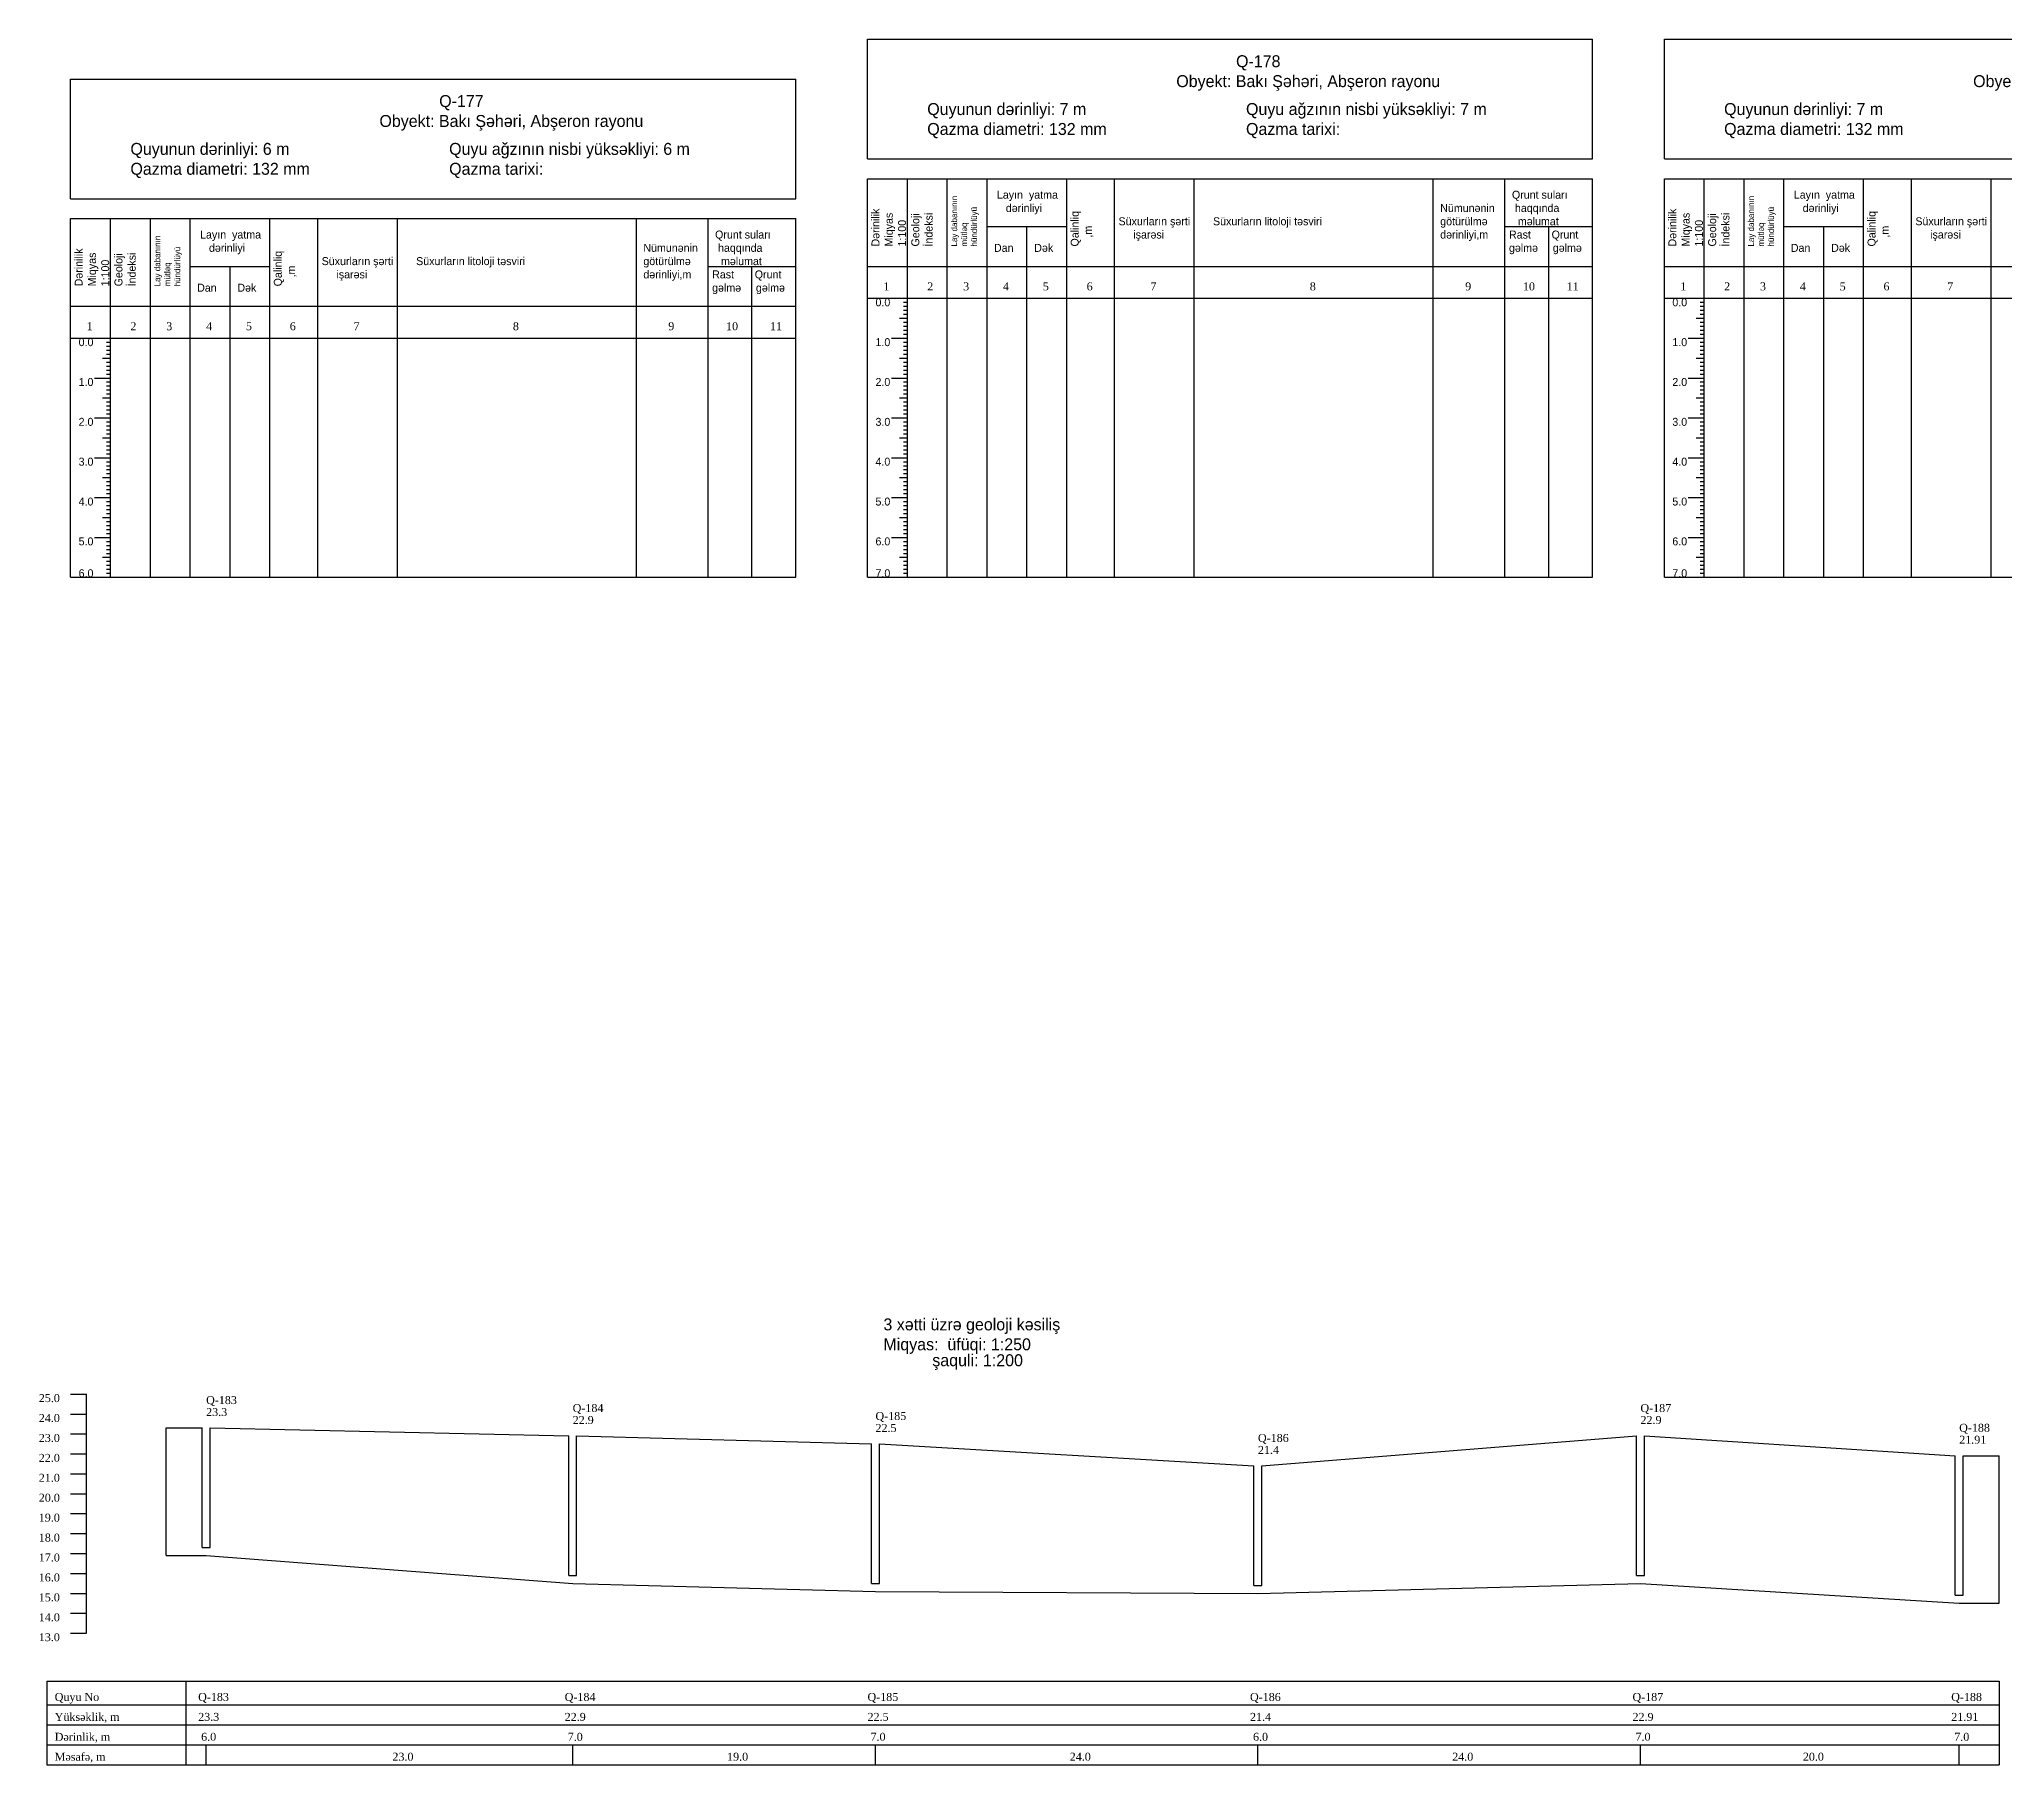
# Model space of a CAD drawing. Header units: metres. Extents: x -12 to 2972, y -38 to 395.
# Drawn here: x 782.1 to 1275.4, y -38 to 395 of the extents above; entities that cross this region are included whole.
import ezdxf

# ---------------------------------------------------------------- set-up
doc = ezdxf.new("R2010")
doc.units = ezdxf.units.M
doc.styles.add('TimesNewRoman', font='TimesNewRoman')

msp = doc.modelspace()

# ---------------------------------------------------------------- linework, layer by layer
at = {"color": 7}
for p, q in [((990, 395), (1172, 395)), ((990, 365), (990, 395)), ((1172, 365), (1172, 395)), ((1190, 395), (1372, 395)), ((1190, 365), (1190, 395)), ((790, 385), (972, 385)), ((790, 355), (790, 385)), ((972, 355), (972, 385)), ((990, 365), (1172, 365)), ((1190, 365), (1372, 365)), ((990, 360), (1172, 360)), ((990, 260), (990, 360)), ((1000, 330), (1000, 360)), ((1010, 260), (1010, 360)), ((1020, 260), (1020, 360)), ((1040, 260), (1040, 360)), ((1052, 260), (1052, 360)), ((1072, 260), (1072, 360)), ((1132, 260), (1132, 360)), ((1150, 260), (1150, 360)), ((1172, 260), (1172, 360)), ((1172, 260), (1172, 360)), ((1190, 360), (1372, 360)), ((1190, 260), (1190, 360)), ((1200, 330), (1200, 360)), ((1210, 260), (1210, 360)), ((1220, 260), (1220, 360)), ((1240, 260), (1240, 360)), ((1252, 260), (1252, 360)), ((1272, 260), (1272, 360)), ((790, 355), (972, 355)), ((790, 350), (972, 350)), ((790, 260), (790, 350)), ((800, 320), (800, 350)), ((810, 260), (810, 350)), ((820, 260), (820, 350)), ((840, 260), (840, 350)), ((852, 260), (852, 350)), ((872, 260), (872, 350)), ((932, 260), (932, 350)), ((950, 260), (950, 350)), ((972, 260), (972, 350)), ((972, 260), (972, 350)), ((1020, 348), (1040, 348)), ((1030, 260), (1030, 348)), ((1150, 348), (1172, 348)), ((1161, 260), (1161, 348)), ((1220, 348), (1240, 348)), ((1230, 260), (1230, 348)), ((820, 338), (840, 338)), ((830, 260), (830, 338)), ((950, 338), (972, 338)), ((961, 260), (961, 338)), ((990, 338), (1172, 338)), ((1190, 338), (1372, 338)), ((790, 328), (972, 328)), ((990, 330), (1172, 330)), ((1190, 330), (1372, 330)), ((790, 320), (972, 320)), ((790, 260), (972, 260)), ((990, 260), (1172, 260)), ((1190, 260), (1372, 260)), ((790, 55), (794, 55)), ((794, -5), (794, 55)), ((790, 50), (794, 50)), ((790, 45), (794, 45)), ((825, 46.5), (915, 44.5)), ((917, 44.5), (991, 42.5)), ((1089, 37), (1183, 44.5)), ((1185, 44.5), (1263, 39.55)), ((790, 40), (794, 40)), ((993, 42.5), (1087, 37)), ((790, 35), (794, 35)), ((790, 30), (794, 30)), ((790, 25), (794, 25)), ((790, 20), (794, 20)), ((790, 15), (794, 15)), ((790, 10), (794, 10)), ((824, 14.5), (916, 7.5)), ((790, 5), (794, 5)), ((916, 7.5), (992, 5.5)), ((992, 5.5), (1088, 5)), ((1088, 5), (1184, 7.5)), ((1184, 7.5), (1264, 2.55)), ((790, 0), (794, 0)), ((790, -5), (794, -5))]:
    msp.add_line(p, q, dxfattribs=at)
for p, q in [((996, 330), (1000, 330)), ((999, 329), (1000, 329)), ((999, 328), (1000, 328)), ((999, 327), (1000, 327)), ((999, 326), (1000, 326)), ((1000, 260), (1000, 330)), ((1196, 330), (1200, 330)), ((1199, 329), (1200, 329)), ((1199, 328), (1200, 328)), ((1199, 327), (1200, 327)), ((1199, 326), (1200, 326)), ((1200, 260), (1200, 330)), ((998, 325), (1000, 325)), ((999, 324), (1000, 324)), ((999, 323), (1000, 323)), ((999, 322), (1000, 322)), ((999, 321), (1000, 321)), ((1198, 325), (1200, 325)), ((1199, 324), (1200, 324)), ((1199, 323), (1200, 323)), ((1199, 322), (1200, 322)), ((1199, 321), (1200, 321)), ((796, 320), (800, 320)), ((799, 319), (800, 319)), ((799, 318), (800, 318)), ((799, 317), (800, 317)), ((799, 316), (800, 316)), ((800, 260), (800, 320)), ((996, 320), (1000, 320)), ((999, 319), (1000, 319)), ((999, 318), (1000, 318)), ((999, 317), (1000, 317)), ((999, 316), (1000, 316)), ((1196, 320), (1200, 320)), ((1199, 319), (1200, 319)), ((1199, 318), (1200, 318)), ((1199, 317), (1200, 317)), ((1199, 316), (1200, 316)), ((798, 315), (800, 315)), ((799, 314), (800, 314)), ((799, 313), (800, 313)), ((799, 312), (800, 312)), ((799, 311), (800, 311)), ((998, 315), (1000, 315)), ((999, 314), (1000, 314)), ((999, 313), (1000, 313)), ((999, 312), (1000, 312)), ((999, 311), (1000, 311)), ((1198, 315), (1200, 315)), ((1199, 314), (1200, 314)), ((1199, 313), (1200, 313)), ((1199, 312), (1200, 312)), ((1199, 311), (1200, 311)), ((796, 310), (800, 310)), ((799, 309), (800, 309)), ((799, 308), (800, 308)), ((799, 307), (800, 307)), ((799, 306), (800, 306)), ((996, 310), (1000, 310)), ((999, 309), (1000, 309)), ((999, 308), (1000, 308)), ((999, 307), (1000, 307)), ((999, 306), (1000, 306)), ((1196, 310), (1200, 310)), ((1199, 309), (1200, 309)), ((1199, 308), (1200, 308)), ((1199, 307), (1200, 307)), ((1199, 306), (1200, 306)), ((798, 305), (800, 305)), ((799, 304), (800, 304)), ((799, 303), (800, 303)), ((799, 302), (800, 302)), ((799, 301), (800, 301)), ((998, 305), (1000, 305)), ((999, 304), (1000, 304)), ((999, 303), (1000, 303)), ((999, 302), (1000, 302)), ((999, 301), (1000, 301)), ((1198, 305), (1200, 305)), ((1199, 304), (1200, 304)), ((1199, 303), (1200, 303)), ((1199, 302), (1200, 302)), ((1199, 301), (1200, 301)), ((796, 300), (800, 300)), ((799, 299), (800, 299)), ((799, 298), (800, 298)), ((799, 297), (800, 297)), ((799, 296), (800, 296)), ((996, 300), (1000, 300)), ((999, 299), (1000, 299)), ((999, 298), (1000, 298)), ((999, 297), (1000, 297)), ((999, 296), (1000, 296)), ((1196, 300), (1200, 300)), ((1199, 299), (1200, 299)), ((1199, 298), (1200, 298)), ((1199, 297), (1200, 297)), ((1199, 296), (1200, 296)), ((798, 295), (800, 295)), ((799, 294), (800, 294)), ((799, 293), (800, 293)), ((799, 292), (800, 292)), ((998, 295), (1000, 295)), ((999, 294), (1000, 294)), ((999, 293), (1000, 293)), ((999, 292), (1000, 292)), ((1198, 295), (1200, 295)), ((1199, 294), (1200, 294)), ((1199, 293), (1200, 293)), ((1199, 292), (1200, 292)), ((796, 290), (800, 290)), ((799, 291), (800, 291)), ((799, 289), (800, 289)), ((799, 288), (800, 288)), ((799, 287), (800, 287)), ((996, 290), (1000, 290)), ((999, 291), (1000, 291)), ((999, 289), (1000, 289)), ((999, 288), (1000, 288)), ((999, 287), (1000, 287)), ((1196, 290), (1200, 290)), ((1199, 291), (1200, 291)), ((1199, 289), (1200, 289)), ((1199, 288), (1200, 288)), ((1199, 287), (1200, 287)), ((798, 285), (800, 285)), ((799, 286), (800, 286)), ((799, 284), (800, 284)), ((799, 283), (800, 283)), ((799, 282), (800, 282)), ((998, 285), (1000, 285)), ((999, 286), (1000, 286)), ((999, 284), (1000, 284)), ((999, 283), (1000, 283)), ((999, 282), (1000, 282)), ((1198, 285), (1200, 285)), ((1199, 286), (1200, 286)), ((1199, 284), (1200, 284)), ((1199, 283), (1200, 283)), ((1199, 282), (1200, 282)), ((796, 280), (800, 280)), ((799, 281), (800, 281)), ((799, 279), (800, 279)), ((799, 278), (800, 278)), ((799, 277), (800, 277)), ((996, 280), (1000, 280)), ((999, 281), (1000, 281)), ((999, 279), (1000, 279)), ((999, 278), (1000, 278)), ((999, 277), (1000, 277)), ((1196, 280), (1200, 280)), ((1199, 281), (1200, 281)), ((1199, 279), (1200, 279)), ((1199, 278), (1200, 278)), ((1199, 277), (1200, 277)), ((798, 275), (800, 275)), ((799, 276), (800, 276)), ((799, 274), (800, 274)), ((799, 273), (800, 273)), ((799, 272), (800, 272)), ((998, 275), (1000, 275)), ((999, 276), (1000, 276)), ((999, 274), (1000, 274)), ((999, 273), (1000, 273)), ((999, 272), (1000, 272)), ((1198, 275), (1200, 275)), ((1199, 276), (1200, 276)), ((1199, 274), (1200, 274)), ((1199, 273), (1200, 273)), ((1199, 272), (1200, 272)), ((796, 270), (800, 270)), ((799, 271), (800, 271)), ((799, 269), (800, 269)), ((799, 268), (800, 268)), ((799, 267), (800, 267)), ((996, 270), (1000, 270)), ((999, 271), (1000, 271)), ((999, 269), (1000, 269)), ((999, 268), (1000, 268)), ((999, 267), (1000, 267)), ((1196, 270), (1200, 270)), ((1199, 271), (1200, 271)), ((1199, 269), (1200, 269)), ((1199, 268), (1200, 268)), ((1199, 267), (1200, 267)), ((798, 265), (800, 265)), ((799, 266), (800, 266)), ((799, 264), (800, 264)), ((799, 263), (800, 263)), ((799, 262), (800, 262)), ((998, 265), (1000, 265)), ((999, 266), (1000, 266)), ((999, 264), (1000, 264)), ((999, 263), (1000, 263)), ((999, 262), (1000, 262)), ((1198, 265), (1200, 265)), ((1199, 266), (1200, 266)), ((1199, 264), (1200, 264)), ((1199, 263), (1200, 263)), ((1199, 262), (1200, 262)), ((796, 260), (800, 260)), ((799, 261), (800, 261)), ((996, 260), (1000, 260)), ((999, 261), (1000, 261)), ((1196, 260), (1200, 260)), ((1199, 261), (1200, 261))]:
    msp.add_line(p, q)
at = {"color": 1}
for p, q in [((823, 16.5), (823, 46.5)), ((825, 16.5), (825, 46.5)), ((915, 9.5), (915, 44.5)), ((917, 9.5), (917, 44.5)), ((1183, 9.5), (1183, 44.5)), ((1185, 9.5), (1185, 44.5)), ((991, 7.5), (991, 42.5)), ((993, 7.5), (993, 42.5)), ((1263, 4.55), (1263, 39.55)), ((1265, 4.55), (1265, 39.55)), ((1087, 7), (1087, 37)), ((1089, 7), (1089, 37)), ((823, 16.5), (825, 16.5)), ((915, 9.5), (917, 9.5)), ((991, 7.5), (993, 7.5)), ((1087, 7), (1089, 7)), ((1183, 9.5), (1185, 9.5)), ((1263, 4.55), (1265, 4.55))]:
    msp.add_line(p, q, dxfattribs=at)
at = {"layer": 'line_layer', "color": 7}
for p, q in [((814, 46.5), (823, 46.5)), ((814, 14.5), (814, 46.5)), ((1265, 39.55), (1274, 39.55)), ((1274, 2.55), (1274, 39.55)), ((814, 14.5), (824, 14.5)), ((1264, 2.55), (1274, 2.55)), ((784, -17), (1274, -17)), ((784, -17), (784, -38)), ((819, -38), (819, -17)), ((1274, -17), (1274, -38)), ((784, -23), (1274, -23)), ((784, -28), (1274, -28)), ((784, -33), (1274, -33)), ((824, -38), (824, -33)), ((916, -38), (916, -33)), ((992, -38), (992, -33)), ((1088, -38), (1088, -33)), ((1184, -38), (1184, -33)), ((1264, -38), (1264, -33)), ((784, -38), (1274, -38))]:
    msp.add_line(p, q, dxfattribs=at)

# ---------------------------------------------------------------- texts
at = {"attachment_point": 1}
for s, insert, char_height in [('Q-178', (1082.5, 391), 3), ('Obyekt: Bakı Şəhəri, Abşeron rayonu', (1067.5, 386), 3), ('Obyekt: Bakı Şəhəri, Abşeron rayonu', (1267.5, 386), 3), ('Q-177', (882.5, 381), 3), ('Obyekt: Bakı Şəhəri, Abşeron rayonu', (867.5, 376), 3), ('Quyunun dərinliyi: 7 m', (1005, 379), 3), ('Quyu ağzının nisbi yüksəkliyi: 7 m', (1085, 379), 3), ('Quyunun dərinliyi: 7 m', (1205, 379), 3), ('Qazma diametri: 132 mm', (1005, 374), 3), ('Qazma tarixi:  ', (1085, 374), 3), ('Qazma diametri: 132 mm', (1205, 374), 3), ('Quyunun dərinliyi: 6 m', (805, 369), 3), ('Quyu ağzının nisbi yüksəkliyi: 6 m', (885, 369), 3), ('Qazma diametri: 132 mm', (805, 364), 3), ('Qazma tarixi:  ', (885, 364), 3), ('  Layın  yatma\\P     dərinliyi\\P \\P \\P Dan       Dək', (1021, 357), 2), (' Qrunt suları\\P  haqqında\\P   məlumat\\PRast       Qrunt\\Pgəlmə     gəlmə ', (1151, 357), 2), ('  Layın  yatma\\P     dərinliyi\\P \\P \\P Dan       Dək', (1221, 357), 2), ('\\P\\PSüxurların şərti\\P     işarəsi', (1053, 357), 2), ('\\P \\P     Süxurların litoloji təsviri', (1073, 357), 2), ('\\P Nümunənin\\P götürülmə\\P dərinliyi,m', (1133, 357), 2), ('\\P\\PSüxurların şərti\\P     işarəsi', (1253, 357), 2), ('  Layın  yatma\\P     dərinliyi\\P \\P \\P Dan       Dək', (821, 347), 2), (' Qrunt suları\\P  haqqında\\P   məlumat\\PRast       Qrunt\\Pgəlmə     gəlmə ', (951, 347), 2), ('\\P\\PSüxurların şərti\\P     işarəsi', (853, 347), 2), ('\\P \\P     Süxurların litoloji təsviri', (873, 347), 2), ('\\P Nümunənin\\P götürülmə\\P dərinliyi,m', (933, 347), 2), ('0.0', (992, 330), 2), ('0.0', (1192, 330), 2), ('0.0', (792, 320), 2), ('1.0', (992, 320), 2), ('1.0', (1192, 320), 2), ('1.0', (792, 310), 2), ('2.0', (992, 310), 2), ('2.0', (1192, 310), 2), ('2.0', (792, 300), 2), ('3.0', (992, 300), 2), ('3.0', (1192, 300), 2), ('3.0', (792, 290), 2), ('4.0', (992, 290), 2), ('4.0', (1192, 290), 2), ('4.0', (792, 280), 2), ('5.0', (992, 280), 2), ('5.0', (1192, 280), 2), ('5.0', (792, 270), 2), ('6.0', (992, 270), 2), ('6.0', (1192, 270), 2), ('6.0', (792, 262), 2), ('7.0', (992, 262), 2), ('7.0', (1192, 262), 2), ('3 xətti üzrə geoloji kəsiliş', (994, 74), 3), ('Miqyas:  üfüqi: 1:250', (994, 69), 3), ('           şaquli: 1:200', (994, 65), 3)]:
    msp.add_mtext(s, dxfattribs=dict(at, insert=insert, char_height=char_height))
at = {"attachment_point": 1, "rotation": 90}
for s, insert, char_height in [('Lay dabanının\\Pmütləq\\Phündürlüyü', (1011, 343), 1.5), ('Lay dabanının\\Pmütləq\\Phündürlüyü', (1211, 343), 1.5), ('Dərinilik\\PMiqyas\\P1:100', (991, 343), 2), ('Geoloji\\Pİndeksi', (1001, 343), 2), ('Qalinliq\\P   ,m', (1041, 343), 2), ('Dərinilik\\PMiqyas\\P1:100', (1191, 343), 2), ('Geoloji\\Pİndeksi', (1201, 343), 2), ('Qalinliq\\P   ,m', (1241, 343), 2), ('Lay dabanının\\Pmütləq\\Phündürlüyü', (811, 333), 1.5), ('Dərinilik\\PMiqyas\\P1:100', (791, 333), 2), ('Geoloji\\Pİndeksi', (801, 333), 2), ('Qalinliq\\P   ,m', (841, 333), 2)]:
    msp.add_mtext(s, dxfattribs=dict(at, insert=insert, char_height=char_height))
at = {"char_height": 2, "attachment_point": 1, "style": 'TimesNewRoman'}
for s, insert in [('1', (994, 334)), ('2', (1005, 334)), ('3', (1014, 334)), ('4', (1024, 334)), ('5', (1034, 334)), ('6', (1045, 334)), ('7', (1061, 334)), ('8', (1101, 334)), ('9', (1140, 334)), ('10', (1154.5, 334)), ('11', (1165.5, 334)), ('1', (1194, 334)), ('2', (1205, 334)), ('3', (1214, 334)), ('4', (1224, 334)), ('5', (1234, 334)), ('6', (1245, 334)), ('7', (1261, 334)), ('1', (794, 324)), ('2', (805, 324)), ('3', (814, 324)), ('4', (824, 324)), ('5', (834, 324)), ('6', (845, 324)), ('7', (861, 324)), ('8', (901, 324)), ('9', (940, 324)), ('10', (954.5, 324)), ('11', (965.5, 324)), ('25.0', (782, 55)), ('Q-183', (824, 54.5)), ('24.0', (782, 50)), ('23.3', (824, 51.5)), ('Q-184', (916, 52.5)), ('22.9', (916, 49.5)), ('Q-185', (992, 50.5)), ('Q-187', (1184, 52.5)), ('22.9', (1184, 49.5)), ('23.0', (782, 45)), ('22.5', (992, 47.5)), ('Q-186', (1088, 45)), ('Q-188', (1264, 47.55)), ('21.91', (1264, 44.55)), ('22.0', (782, 40)), ('21.4', (1088, 42)), ('21.0', (782, 35)), ('20.0', (782, 30)), ('19.0', (782, 25)), ('18.0', (782, 20)), ('17.0', (782, 15)), ('16.0', (782, 10)), ('15.0', (782, 5)), ('14.0', (782, 0)), ('13.0', (782, -5)), ('Quyu No', (786, -20)), ('Q-183', (822, -20)), ('Q-184', (914, -20)), ('Q-185', (990, -20)), ('Q-186', (1086, -20)), ('Q-187', (1182, -20)), ('Q-188', (1262, -20)), ('Yüksəklik, m', (786, -25)), ('23.3', (822, -25)), ('22.9', (914, -25)), ('22.5', (990, -25)), ('21.4', (1086, -25)), ('22.9', (1182, -25)), ('21.91', (1262, -25)), ('Dərinlik, m', (786, -30)), (' 6.0', (822, -30)), (' 7.0', (914, -30)), (' 7.0', (990, -30)), (' 6.0', (1086, -30)), (' 7.0', (1182, -30)), (' 7.0', (1262, -30)), ('Məsafə, m', (786, -35)), (' 23.0', (870, -35)), (' 19.0', (954, -35)), (' 24.0', (1040, -35)), (' 24.0', (1136, -35)), (' 20.0', (1224, -35))]:
    msp.add_mtext(s, dxfattribs=dict(at, insert=insert))

doc.saveas('drawing.dxf')
